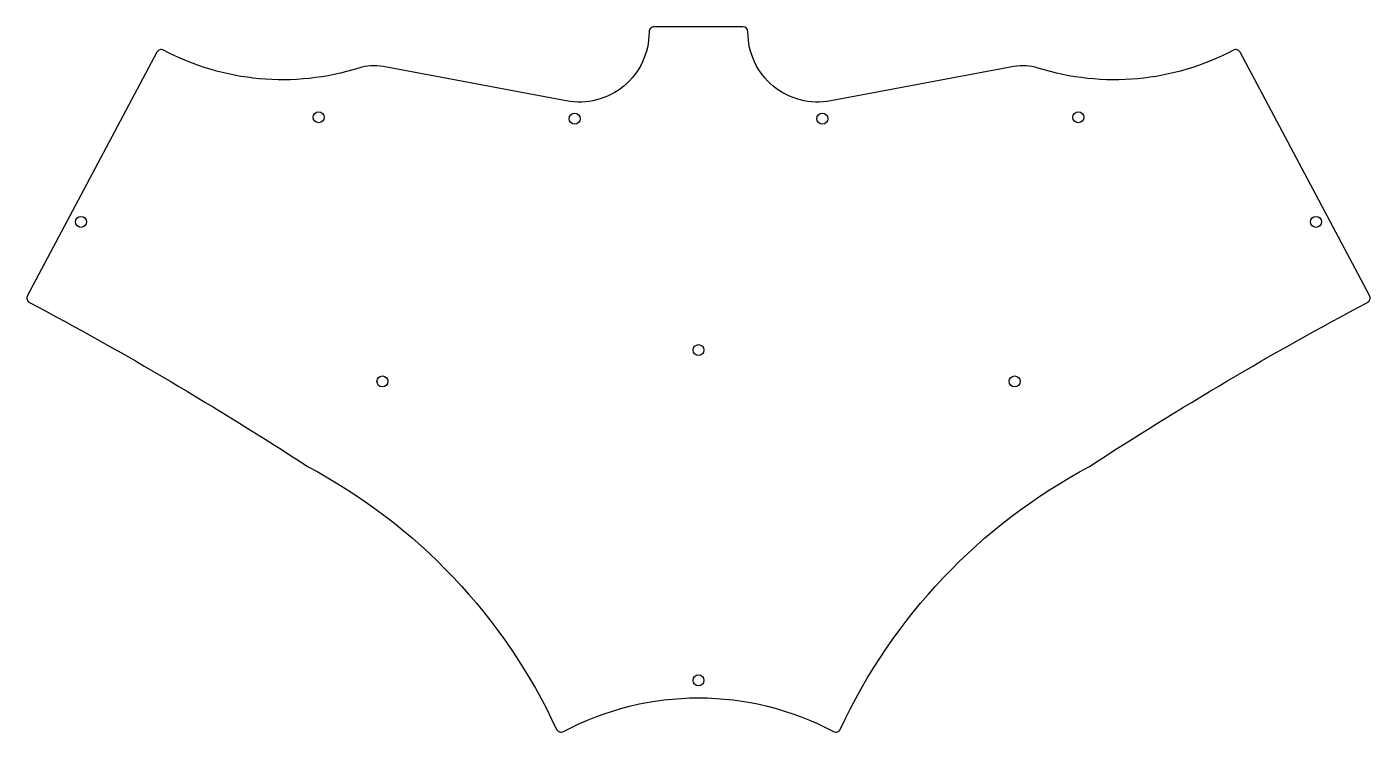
# Model space of a CAD drawing. Header units: millimetres. Extents: x 0 to 269, y -141 to 0.
import ezdxf

# ---------------------------------------------------------------- set-up
doc = ezdxf.new("R2010")
doc.units = ezdxf.units.MM
doc.layers.get('0').update_dxf_attribs({"linetype": 'CONTINUOUS'})

msp = doc.modelspace()

# ---------------------------------------------------------------- linework, layer by layer
msp.add_lwpolyline([(143.6, 0), (125.82, 0, 0.414214), (124.82, -1), (124.82, -1.07, -0.469622), (108.24, -14.83), (71.61, -7.96, 0.123296), (66.76, -8.25, -0.201146), (27.71, -4.66, 0.414214), (26.36, -5.07), (0.47, -53.77, 0.414214), (0.88, -55.12, -0.022242), (56.49, -87.94, -0.163446), (106.33, -140.57, 0.414214), (107.68, -140.98, -0.249328), (161.73, -140.98, 0.414214), (163.08, -140.57, -0.163343), (212.94, -87.94, -0.022281), (268.54, -55.12, 0.414214), (268.95, -53.77), (243.06, -5.07, 0.414214), (241.71, -4.66, -0.201136), (202.67, -8.25, 0.123286), (197.82, -7.96), (161.18, -14.83, -0.469622), (144.6, -1.07), (144.6, -1, 0.413481), (143.6, 0)], format="xyb", close=True)
for centre in [(58.74, -18.08), (109.94, -18.37), (159.49, -18.37), (210.69, -18.08), (11.17, -39.01), (258.25, -39.01), (134.71, -64.67), (71.48, -70.94), (197.95, -70.94), (134.71, -130.74)]:
    msp.add_circle(centre, 1.1)

doc.saveas('drawing.dxf')
